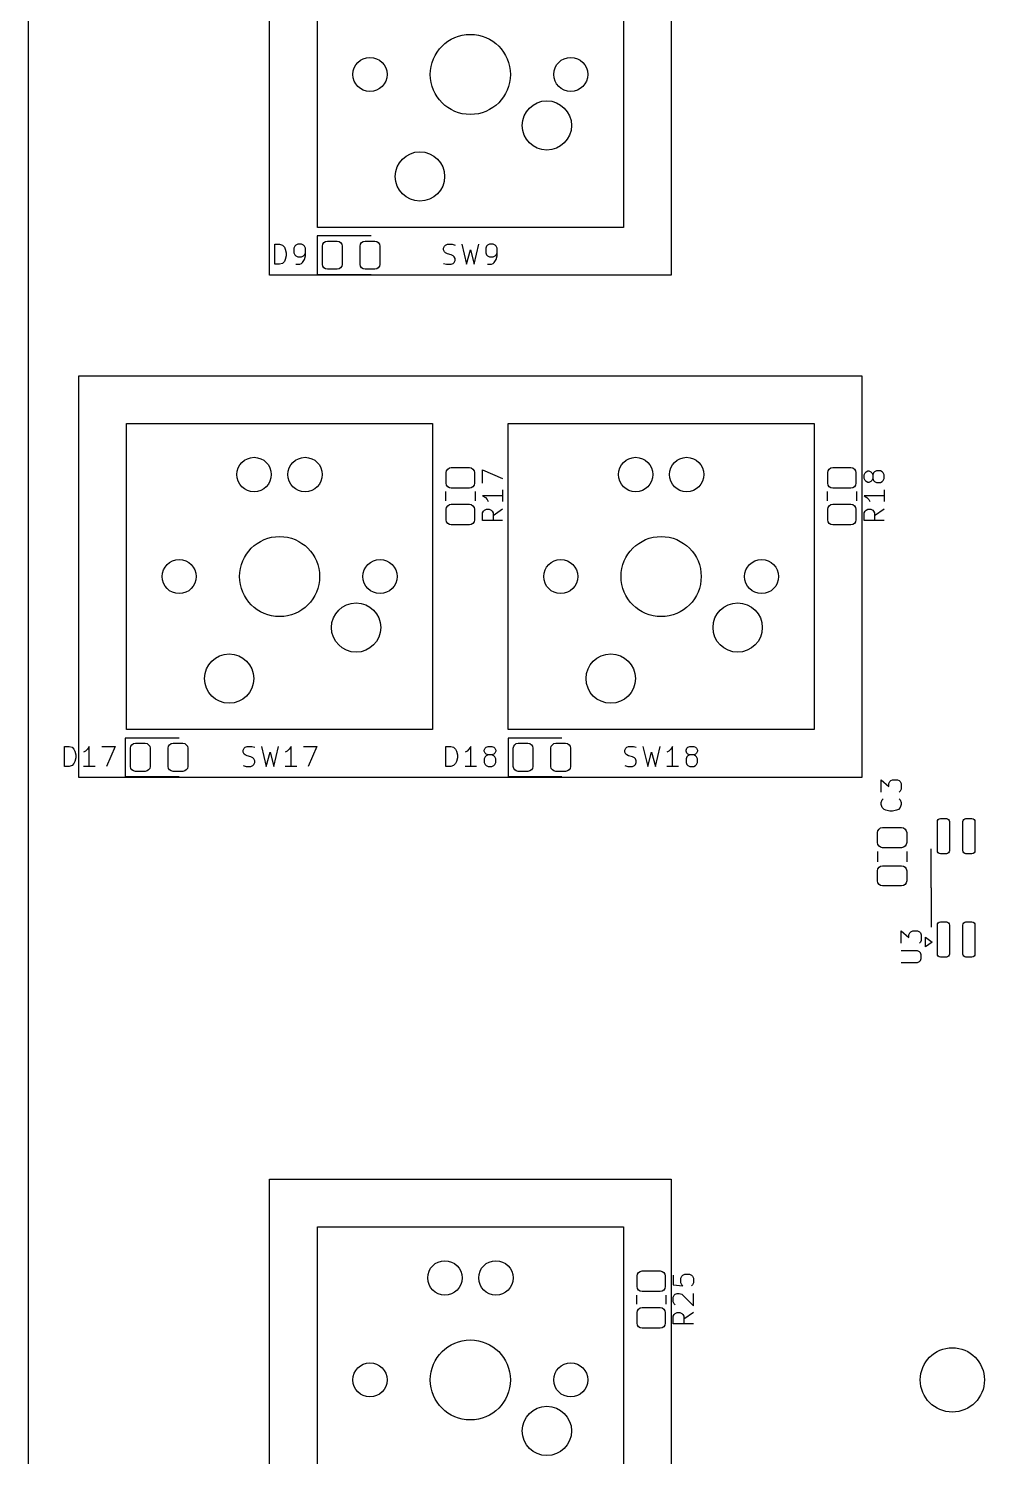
# Model space of a CAD drawing. Header units: millimetres. Extents: x 0 to 485, y -84 to 360.
# Drawn here: x 280 to 327.7, y 124.2 to 195.3 of the extents above; entities that cross this region are included whole.
import ezdxf

# ---------------------------------------------------------------- set-up
doc = ezdxf.new("R2010")
doc.units = ezdxf.units.MM
doc.layers.get('0').update_dxf_attribs({"lineweight": 25})
doc.layers.add('Import', color=16, linetype='Continuous', lineweight=25, true_color=0x800000)
doc.layers.add('Mounting Holes', color=9, linetype='Continuous', lineweight=25, true_color=0xc0c0c0)

msp = doc.modelspace()

# ---------------------------------------------------------------- linework, layer by layer
for p, q in [((292, 183), (292, 203)), ((312, 203), (312, 183)), ((312, 183), (292, 183)), ((282.5, 158), (282.5, 178)), ((282.5, 178), (321.5, 178)), ((321.5, 178), (321.5, 158)), ((321.5, 158), (282.5, 158)), ((292, 118), (292, 138)), ((292, 138), (312, 138)), ((312, 138), (312, 118))]:
    msp.add_line(p, q)
at = {"layer": 'Import', "flags": 128}
for points in [[(280, 252), (468, 252), (468, 18), (280, 18), (280, 252)], [(294.38, 185.38), (294.38, 200.62)], [(309.62, 200.62), (309.62, 185.38)], [(294.3775, 184.96), (294.3775, 183.04)], [(297.0625, 184.96), (294.3775, 184.96)], [(309.62, 185.38), (294.38, 185.38)], [(292.2619, 183.5452), (292.2619, 184.5452)], [(292.2619, 184.5452), (292.5, 184.5452)], [(292.5, 184.5452), (292.6429, 184.4976)], [(292.6429, 184.4976), (292.7381, 184.4023)], [(292.7381, 184.4023), (292.7857, 184.3071)], [(292.7857, 184.3071), (292.8333, 184.1166)], [(293.2619, 184.45), (293.2143, 184.3547)], [(293.2143, 184.3547), (293.2143, 184.1166)], [(293.3095, 184.4976), (293.2619, 184.45)], [(293.4048, 184.5452), (293.3095, 184.4976)], [(293.5952, 184.5452), (293.4048, 184.5452)], [(293.6905, 184.4976), (293.5952, 184.5452)], [(293.7381, 184.45), (293.6905, 184.4976)], [(293.7857, 184.3547), (293.7381, 184.45)], [(293.7857, 183.9738), (293.7857, 184.3547)], [(294.6375, 184.4563), (294.6561, 184.5495), (294.7089, 184.6286), (294.788, 184.6815), (294.8812, 184.7), (295.3687, 184.7), (295.462, 184.6815), (295.5411, 184.6286), (295.5939, 184.5495), (295.6125, 184.4563), (295.6125, 183.5438), (295.5939, 183.4505), (295.5411, 183.3714), (295.462, 183.3186), (295.3687, 183.3), (294.8812, 183.3), (294.788, 183.3186), (294.7089, 183.3714), (294.6561, 183.4505), (294.6375, 183.5438), (294.6375, 184.4563)], [(296.5125, 184.4563), (296.5311, 184.5495), (296.5839, 184.6286), (296.663, 184.6815), (296.7562, 184.7), (297.2438, 184.7), (297.337, 184.6815), (297.4161, 184.6286), (297.4689, 184.5495), (297.4875, 184.4563), (297.4875, 183.5438), (297.4689, 183.4505), (297.4161, 183.3714), (297.337, 183.3186), (297.2438, 183.3), (296.7562, 183.3), (296.663, 183.3186), (296.5839, 183.3714), (296.5311, 183.4505), (296.5125, 183.5438), (296.5125, 184.4563)], [(300.6667, 184.3547), (300.7143, 184.45)], [(300.6667, 184.2595), (300.6667, 184.3547)], [(300.7143, 184.1642), (300.6667, 184.2595)], [(300.7143, 184.45), (300.7619, 184.4976)], [(300.7619, 184.1166), (300.7143, 184.1642)], [(300.7619, 184.4976), (300.8571, 184.5452)], [(300.8571, 184.5452), (301.0952, 184.5452)], [(301.0952, 184.5452), (301.2381, 184.4976)], [(301.5714, 184.5452), (301.8095, 183.5452)], [(301.8095, 183.5452), (302, 184.2595)], [(302, 184.2595), (302.1905, 183.5452)], [(302.1905, 183.5452), (302.4286, 184.5452)], [(302.8095, 184.45), (302.7619, 184.3547)], [(302.7619, 184.3547), (302.7619, 184.1166)], [(302.8571, 184.4976), (302.8095, 184.45)], [(302.9524, 184.5452), (302.8571, 184.4976)], [(303.1429, 184.5452), (302.9524, 184.5452)], [(303.2381, 184.4976), (303.1429, 184.5452)], [(303.2857, 184.45), (303.2381, 184.4976)], [(303.3333, 184.3547), (303.2857, 184.45)], [(303.3333, 183.9738), (303.3333, 184.3547)], [(292.5, 183.5452), (292.2619, 183.5452)], [(292.6429, 183.5928), (292.5, 183.5452)], [(292.7381, 183.688), (292.6429, 183.5928)], [(292.7857, 183.7833), (292.7381, 183.688)], [(292.8333, 183.9738), (292.7857, 183.7833)], [(292.8333, 184.1166), (292.8333, 183.9738)], [(293.2143, 184.1166), (293.2619, 184.0214)], [(293.2619, 184.0214), (293.3095, 183.9738)], [(293.3095, 183.9738), (293.4048, 183.9261)], [(293.3095, 183.5452), (293.5, 183.5452)], [(293.4048, 183.9261), (293.5952, 183.9261)], [(293.5, 183.5452), (293.5952, 183.5928)], [(293.5952, 183.9261), (293.6905, 183.9738)], [(293.5952, 183.5928), (293.6429, 183.6404)], [(293.6429, 183.6404), (293.7381, 183.7833)], [(293.6905, 183.9738), (293.7381, 184.0214)], [(293.7381, 184.0214), (293.7857, 184.1166)], [(293.7381, 183.7833), (293.7857, 183.9738)], [(300.6667, 183.5928), (300.8095, 183.5452)], [(300.8571, 184.069), (300.7619, 184.1166)], [(300.8095, 183.5452), (301.0476, 183.5452)], [(301.0476, 184.0214), (300.8571, 184.069)], [(301.1429, 183.9738), (301.0476, 184.0214)], [(301.0476, 183.5452), (301.1429, 183.5928)], [(301.1905, 183.9261), (301.1429, 183.9738)], [(301.1429, 183.5928), (301.1905, 183.6404)], [(301.2381, 183.8309), (301.1905, 183.9261)], [(301.1905, 183.6404), (301.2381, 183.7357)], [(301.2381, 183.7357), (301.2381, 183.8309)], [(302.7619, 184.1166), (302.8095, 184.0214)], [(302.8095, 184.0214), (302.8571, 183.9738)], [(302.8571, 183.9738), (302.9524, 183.9261)], [(302.8571, 183.5452), (303.0476, 183.5452)], [(302.9524, 183.9261), (303.1429, 183.9261)], [(303.0476, 183.5452), (303.1429, 183.5928)], [(303.1429, 183.9261), (303.2381, 183.9738)], [(303.1429, 183.5928), (303.1905, 183.6404)], [(303.1905, 183.6404), (303.2857, 183.7833)], [(303.2381, 183.9738), (303.2857, 184.0214)], [(303.2857, 184.0214), (303.3333, 184.1166)], [(303.2857, 183.7833), (303.3333, 183.9738)], [(294.3775, 183.04), (297.0625, 183.04)], [(284.88, 175.62), (300.12, 175.62)], [(284.88, 160.38), (284.88, 175.62)], [(300.12, 175.62), (300.12, 160.38)], [(303.88, 175.62), (319.12, 175.62)], [(303.88, 160.38), (303.88, 175.62)], [(319.12, 175.62), (319.12, 160.38)], [(301.95, 173.425), (302.0457, 173.406), (302.1268, 173.3518), (302.181, 173.2707), (302.2, 173.175), (302.2, 172.65), (302.181, 172.5543), (302.1268, 172.4732), (302.0457, 172.419), (301.95, 172.4), (301.05, 172.4), (300.9543, 172.419), (300.8732, 172.4732), (300.819, 172.5543), (300.8, 172.65), (300.8, 173.175), (300.819, 173.2707), (300.8732, 173.3518), (300.9543, 173.406), (301.05, 173.425), (301.95, 173.425)], [(302.6048, 172.6429), (302.6048, 173.3095)], [(302.6048, 173.3095), (303.6048, 172.881)], [(320.95, 173.425), (321.0457, 173.406), (321.1268, 173.3518), (321.181, 173.2707), (321.2, 173.175), (321.2, 172.65), (321.181, 172.5543), (321.1268, 172.4732), (321.0457, 172.419), (320.95, 172.4), (320.05, 172.4), (319.9543, 172.419), (319.8732, 172.4732), (319.819, 172.5543), (319.8, 172.65), (319.8, 173.175), (319.819, 173.2707), (319.8732, 173.3518), (319.9543, 173.406), (320.05, 173.425), (320.95, 173.425)], [(321.6048, 173.0714), (321.6524, 173.1667)], [(321.6048, 172.881), (321.6048, 173.0714)], [(321.6524, 172.7857), (321.6048, 172.881)], [(321.6524, 173.1667), (321.7001, 173.2143)], [(321.7001, 172.7381), (321.6524, 172.7857)], [(321.7001, 173.2143), (321.7953, 173.2619)], [(321.7953, 173.2619), (321.8429, 173.2619)], [(321.8429, 173.2619), (321.9382, 173.2143)], [(321.9382, 173.2143), (321.9858, 173.1667)], [(321.9858, 172.7857), (321.9382, 172.7381)], [(321.9858, 173.1667), (322.0334, 173.0714)], [(322.0334, 172.881), (321.9858, 172.7857)], [(322.081, 173.1667), (322.0334, 173.0714)], [(322.0334, 173.0714), (322.0334, 172.881)], [(322.0334, 172.881), (322.081, 172.7857)], [(322.1286, 173.2143), (322.081, 173.1667)], [(322.081, 172.7857), (322.1286, 172.7381)], [(322.2239, 173.2619), (322.1286, 173.2143)], [(322.4143, 173.2619), (322.2239, 173.2619)], [(322.5096, 173.2143), (322.4143, 173.2619)], [(322.5572, 173.1667), (322.5096, 173.2143)], [(322.5096, 172.7381), (322.5572, 172.7857)], [(322.6048, 173.0714), (322.5572, 173.1667)], [(322.5572, 172.7857), (322.6048, 172.881)], [(322.6048, 172.881), (322.6048, 173.0714)], [(300.765, 172.2271), (300.765, 171.7729)], [(302.235, 172.2271), (302.235, 171.7729)], [(303.6048, 172.3095), (303.6048, 171.7381)], [(319.765, 172.2271), (319.765, 171.7729)], [(321.235, 172.2271), (321.235, 171.7729)], [(321.7953, 172.6905), (321.7001, 172.7381)], [(321.8429, 172.6905), (321.7953, 172.6905)], [(321.9382, 172.7381), (321.8429, 172.6905)], [(322.1286, 172.7381), (322.2239, 172.6905)], [(322.2239, 172.6905), (322.4143, 172.6905)], [(322.4143, 172.6905), (322.5096, 172.7381)], [(322.6048, 172.3095), (322.6048, 171.7381)], [(301.95, 171.6), (302.0457, 171.581), (302.1268, 171.5268), (302.181, 171.4457), (302.2, 171.35), (302.2, 170.825), (302.181, 170.7293), (302.1268, 170.6482), (302.0457, 170.594), (301.95, 170.575), (301.05, 170.575), (300.9543, 170.594), (300.8732, 170.6482), (300.819, 170.7293), (300.8, 170.825), (300.8, 171.35), (300.819, 171.4457), (300.8732, 171.5268), (300.9543, 171.581), (301.05, 171.6), (301.95, 171.6)], [(303.6048, 172.0238), (302.6048, 172.0238)], [(302.6048, 172.0238), (302.7477, 171.9286)], [(302.7001, 171.3095), (302.7953, 171.3572)], [(302.7477, 171.9286), (302.8429, 171.8333)], [(302.7953, 171.3572), (302.9382, 171.3572)], [(302.8429, 171.8333), (302.8905, 171.7381)], [(302.9382, 171.3572), (303.0334, 171.3095)], [(303.6048, 171.3572), (303.1286, 171.0238)], [(320.95, 171.6), (321.0457, 171.581), (321.1268, 171.5268), (321.181, 171.4457), (321.2, 171.35), (321.2, 170.825), (321.181, 170.7293), (321.1268, 170.6482), (321.0457, 170.594), (320.95, 170.575), (320.05, 170.575), (319.9543, 170.594), (319.8732, 170.6482), (319.819, 170.7293), (319.8, 170.825), (319.8, 171.35), (319.819, 171.4457), (319.8732, 171.5268), (319.9543, 171.581), (320.05, 171.6), (320.95, 171.6)], [(322.6048, 172.0238), (321.6048, 172.0238)], [(321.6048, 172.0238), (321.7477, 171.9286)], [(321.7001, 171.3095), (321.7953, 171.3572)], [(321.7477, 171.9286), (321.8429, 171.8333)], [(321.7953, 171.3572), (321.9382, 171.3572)], [(321.8429, 171.8333), (321.8905, 171.7381)], [(321.9382, 171.3572), (322.0334, 171.3095)], [(322.6048, 171.3572), (322.1286, 171.0238)], [(302.6048, 171.1667), (302.6524, 171.2619)], [(302.6048, 170.7857), (302.6048, 171.1667)], [(303.6048, 170.7857), (302.6048, 170.7857)], [(302.6524, 171.2619), (302.7001, 171.3095)], [(303.0334, 171.3095), (303.081, 171.2619)], [(303.081, 171.2619), (303.1286, 171.1667)], [(303.1286, 171.1667), (303.1286, 170.7857)], [(321.6048, 171.1667), (321.6524, 171.2619)], [(321.6048, 170.7857), (321.6048, 171.1667)], [(322.6048, 170.7857), (321.6048, 170.7857)], [(321.6524, 171.2619), (321.7001, 171.3095)], [(322.0334, 171.3095), (322.081, 171.2619)], [(322.081, 171.2619), (322.1286, 171.1667)], [(322.1286, 171.1667), (322.1286, 170.7857)], [(300.12, 160.38), (284.88, 160.38)], [(319.12, 160.38), (303.88, 160.38)], [(281.7857, 158.5452), (281.7857, 159.5452)], [(281.7857, 159.5452), (282.0238, 159.5452)], [(282.0238, 159.5452), (282.1667, 159.4976)], [(282.1667, 159.4976), (282.2619, 159.4023)], [(282.2619, 159.4023), (282.3095, 159.3071)], [(282.3095, 159.3071), (282.3571, 159.1166)], [(282.8333, 159.3071), (282.7381, 159.2595)], [(282.9286, 159.4023), (282.8333, 159.3071)], [(283.0238, 159.5452), (282.9286, 159.4023)], [(283.0238, 158.5452), (283.0238, 159.5452)], [(283.6429, 159.5452), (284.3095, 159.5452)], [(284.3095, 159.5452), (283.881, 158.5452)], [(284.815, 159.96), (284.815, 158.04)], [(287.5, 159.96), (284.815, 159.96)], [(285.075, 159.4563), (285.0936, 159.5495), (285.1464, 159.6286), (285.2255, 159.6815), (285.3188, 159.7), (285.8062, 159.7), (285.8995, 159.6815), (285.9786, 159.6286), (286.0314, 159.5495), (286.05, 159.4563), (286.05, 158.5438), (286.0314, 158.4505), (285.9786, 158.3714), (285.8995, 158.3186), (285.8062, 158.3), (285.3188, 158.3), (285.2255, 158.3186), (285.1464, 158.3714), (285.0936, 158.4505), (285.075, 158.5438), (285.075, 159.4563)], [(286.95, 159.4563), (286.9686, 159.5495), (287.0214, 159.6286), (287.1005, 159.6815), (287.1938, 159.7), (287.6812, 159.7), (287.7745, 159.6815), (287.8536, 159.6286), (287.9064, 159.5495), (287.925, 159.4563), (287.925, 158.5438), (287.9064, 158.4505), (287.8536, 158.3714), (287.7745, 158.3186), (287.6812, 158.3), (287.1938, 158.3), (287.1005, 158.3186), (287.0214, 158.3714), (286.9686, 158.4505), (286.95, 158.5438), (286.95, 159.4563)], [(290.6905, 159.3547), (290.7381, 159.45)], [(290.6905, 159.2595), (290.6905, 159.3547)], [(290.7381, 159.1642), (290.6905, 159.2595)], [(290.7381, 159.45), (290.7857, 159.4976)], [(290.7857, 159.4976), (290.881, 159.5452)], [(290.881, 159.5452), (291.119, 159.5452)], [(291.119, 159.5452), (291.2619, 159.4976)], [(291.5952, 159.5452), (291.8333, 158.5452)], [(291.8333, 158.5452), (292.0238, 159.2595)], [(292.0238, 159.2595), (292.2143, 158.5452)], [(292.2143, 158.5452), (292.4524, 159.5452)], [(292.881, 159.3071), (292.7857, 159.2595)], [(292.9762, 159.4023), (292.881, 159.3071)], [(293.0714, 159.5452), (292.9762, 159.4023)], [(293.0714, 158.5452), (293.0714, 159.5452)], [(293.6905, 159.5452), (294.3571, 159.5452)], [(294.3571, 159.5452), (293.9286, 158.5452)], [(300.7857, 158.5452), (300.7857, 159.5452)], [(300.7857, 159.5452), (301.0238, 159.5452)], [(301.0238, 159.5452), (301.1667, 159.4976)], [(301.1667, 159.4976), (301.2619, 159.4023)], [(301.2619, 159.4023), (301.3095, 159.3071)], [(301.3095, 159.3071), (301.3571, 159.1166)], [(301.8333, 159.3071), (301.7381, 159.2595)], [(301.9286, 159.4023), (301.8333, 159.3071)], [(302.0238, 159.5452), (301.9286, 159.4023)], [(302.0238, 158.5452), (302.0238, 159.5452)], [(302.6905, 159.3547), (302.7381, 159.45)], [(302.6905, 159.3071), (302.6905, 159.3547)], [(302.7381, 159.2119), (302.6905, 159.3071)], [(302.7381, 159.45), (302.7857, 159.4976)], [(302.7857, 159.4976), (302.881, 159.5452)], [(302.881, 159.5452), (303.0714, 159.5452)], [(303.0714, 159.5452), (303.1667, 159.4976)], [(303.1667, 159.4976), (303.2143, 159.45)], [(303.2143, 159.45), (303.2619, 159.3547)], [(303.2619, 159.3071), (303.2143, 159.2119)], [(303.2619, 159.3547), (303.2619, 159.3071)], [(303.8775, 159.96), (303.8775, 158.04)], [(306.5625, 159.96), (303.8775, 159.96)], [(304.1375, 159.4563), (304.1561, 159.5495), (304.2089, 159.6286), (304.288, 159.6815), (304.3812, 159.7), (304.8687, 159.7), (304.962, 159.6815), (305.0411, 159.6286), (305.0939, 159.5495), (305.1125, 159.4563), (305.1125, 158.5438), (305.0939, 158.4505), (305.0411, 158.3714), (304.962, 158.3186), (304.8687, 158.3), (304.3812, 158.3), (304.288, 158.3186), (304.2089, 158.3714), (304.1561, 158.4505), (304.1375, 158.5438), (304.1375, 159.4563)], [(306.0125, 159.4563), (306.0311, 159.5495), (306.0839, 159.6286), (306.163, 159.6815), (306.2562, 159.7), (306.7437, 159.7), (306.837, 159.6815), (306.9161, 159.6286), (306.9689, 159.5495), (306.9875, 159.4563), (306.9875, 158.5438), (306.9689, 158.4505), (306.9161, 158.3714), (306.837, 158.3186), (306.7437, 158.3), (306.2562, 158.3), (306.163, 158.3186), (306.0839, 158.3714), (306.0311, 158.4505), (306.0125, 158.5438), (306.0125, 159.4563)], [(309.6905, 159.3547), (309.7381, 159.45)], [(309.6905, 159.2595), (309.6905, 159.3547)], [(309.7381, 159.1642), (309.6905, 159.2595)], [(309.7381, 159.45), (309.7857, 159.4976)], [(309.7857, 159.4976), (309.881, 159.5452)], [(309.881, 159.5452), (310.119, 159.5452)], [(310.119, 159.5452), (310.2619, 159.4976)], [(310.5952, 159.5452), (310.8333, 158.5452)], [(310.8333, 158.5452), (311.0238, 159.2595)], [(311.0238, 159.2595), (311.2143, 158.5452)], [(311.2143, 158.5452), (311.4524, 159.5452)], [(311.881, 159.3071), (311.7857, 159.2595)], [(311.9762, 159.4023), (311.881, 159.3071)], [(312.0714, 159.5452), (311.9762, 159.4023)], [(312.0714, 158.5452), (312.0714, 159.5452)], [(312.7381, 159.3547), (312.7857, 159.45)], [(312.7381, 159.3071), (312.7381, 159.3547)], [(312.7857, 159.2119), (312.7381, 159.3071)], [(312.7857, 159.45), (312.8333, 159.4976)], [(312.8333, 159.4976), (312.9286, 159.5452)], [(312.9286, 159.5452), (313.119, 159.5452)], [(313.119, 159.5452), (313.2143, 159.4976)], [(313.2143, 159.4976), (313.2619, 159.45)], [(313.2619, 159.45), (313.3095, 159.3547)], [(313.3095, 159.3071), (313.2619, 159.2119)], [(313.3095, 159.3547), (313.3095, 159.3071)], [(282.0238, 158.5452), (281.7857, 158.5452)], [(282.1667, 158.5928), (282.0238, 158.5452)], [(282.2619, 158.688), (282.1667, 158.5928)], [(282.3095, 158.7833), (282.2619, 158.688)], [(282.3571, 158.9738), (282.3095, 158.7833)], [(282.3571, 159.1166), (282.3571, 158.9738)], [(283.3095, 158.5452), (282.7381, 158.5452)], [(290.6905, 158.5928), (290.8333, 158.5452)], [(290.7857, 159.1166), (290.7381, 159.1642)], [(290.881, 159.069), (290.7857, 159.1166)], [(290.8333, 158.5452), (291.0714, 158.5452)], [(291.0714, 159.0214), (290.881, 159.069)], [(291.1667, 158.9738), (291.0714, 159.0214)], [(291.0714, 158.5452), (291.1667, 158.5928)], [(291.2143, 158.9261), (291.1667, 158.9738)], [(291.1667, 158.5928), (291.2143, 158.6404)], [(291.2619, 158.8309), (291.2143, 158.9261)], [(291.2143, 158.6404), (291.2619, 158.7357)], [(291.2619, 158.7357), (291.2619, 158.8309)], [(293.3571, 158.5452), (292.7857, 158.5452)], [(301.0238, 158.5452), (300.7857, 158.5452)], [(301.1667, 158.5928), (301.0238, 158.5452)], [(301.2619, 158.688), (301.1667, 158.5928)], [(301.3095, 158.7833), (301.2619, 158.688)], [(301.3571, 158.9738), (301.3095, 158.7833)], [(301.3571, 159.1166), (301.3571, 158.9738)], [(302.3095, 158.5452), (301.7381, 158.5452)], [(302.7381, 159.0214), (302.6905, 158.9261)], [(302.6905, 158.9261), (302.6905, 158.7357)], [(302.6905, 158.7357), (302.7381, 158.6404)], [(302.7857, 159.1642), (302.7381, 159.2119)], [(302.7857, 159.069), (302.7381, 159.0214)], [(302.7381, 158.6404), (302.7857, 158.5928)], [(302.881, 159.1166), (302.7857, 159.1642)], [(302.881, 159.1166), (302.7857, 159.069)], [(302.7857, 158.5928), (302.881, 158.5452)], [(303.0714, 159.1166), (302.881, 159.1166)], [(302.881, 158.5452), (303.0714, 158.5452)], [(303.1667, 159.1642), (303.0714, 159.1166)], [(303.1667, 159.069), (303.0714, 159.1166)], [(303.0714, 158.5452), (303.1667, 158.5928)], [(303.2143, 159.2119), (303.1667, 159.1642)], [(303.2143, 159.0214), (303.1667, 159.069)], [(303.1667, 158.5928), (303.2143, 158.6404)], [(303.2619, 158.9261), (303.2143, 159.0214)], [(303.2143, 158.6404), (303.2619, 158.7357)], [(303.2619, 158.7357), (303.2619, 158.9261)], [(309.6905, 158.5928), (309.8333, 158.5452)], [(309.7857, 159.1166), (309.7381, 159.1642)], [(309.881, 159.069), (309.7857, 159.1166)], [(309.8333, 158.5452), (310.0714, 158.5452)], [(310.0714, 159.0214), (309.881, 159.069)], [(310.1667, 158.9738), (310.0714, 159.0214)], [(310.0714, 158.5452), (310.1667, 158.5928)], [(310.2143, 158.9261), (310.1667, 158.9738)], [(310.1667, 158.5928), (310.2143, 158.6404)], [(310.2619, 158.8309), (310.2143, 158.9261)], [(310.2143, 158.6404), (310.2619, 158.7357)], [(310.2619, 158.7357), (310.2619, 158.8309)], [(312.3571, 158.5452), (311.7857, 158.5452)], [(312.7857, 159.0214), (312.7381, 158.9261)], [(312.7381, 158.9261), (312.7381, 158.7357)], [(312.7381, 158.7357), (312.7857, 158.6404)], [(312.8333, 159.1642), (312.7857, 159.2119)], [(312.8333, 159.069), (312.7857, 159.0214)], [(312.7857, 158.6404), (312.8333, 158.5928)], [(312.9286, 159.1166), (312.8333, 159.1642)], [(312.9286, 159.1166), (312.8333, 159.069)], [(312.8333, 158.5928), (312.9286, 158.5452)], [(313.119, 159.1166), (312.9286, 159.1166)], [(312.9286, 158.5452), (313.119, 158.5452)], [(313.2143, 159.1642), (313.119, 159.1166)], [(313.2143, 159.069), (313.119, 159.1166)], [(313.119, 158.5452), (313.2143, 158.5928)], [(313.2619, 159.2119), (313.2143, 159.1642)], [(313.2619, 159.0214), (313.2143, 159.069)], [(313.2143, 158.5928), (313.2619, 158.6404)], [(313.3095, 158.9261), (313.2619, 159.0214)], [(313.2619, 158.6404), (313.3095, 158.7357)], [(313.3095, 158.7357), (313.3095, 158.9261)], [(284.815, 158.04), (287.5, 158.04)], [(303.8775, 158.04), (306.5625, 158.04)], [(322.4548, 157.2667), (322.4548, 157.8857)], [(322.4548, 157.8857), (322.8358, 157.5524)], [(322.8834, 157.7905), (322.931, 157.8381)], [(322.931, 157.8381), (323.0262, 157.8857)], [(323.0262, 157.8857), (323.2643, 157.8857)], [(323.2643, 157.8857), (323.3596, 157.8381)], [(323.3596, 157.8381), (323.4072, 157.7905)], [(322.8358, 157.6952), (322.8834, 157.7905)], [(322.8358, 157.5524), (322.8358, 157.6952)], [(323.4072, 157.3143), (323.3596, 157.2667)], [(323.4072, 157.7905), (323.4548, 157.6952)], [(323.4548, 157.4095), (323.4072, 157.3143)], [(323.4548, 157.6952), (323.4548, 157.4095)], [(322.4548, 156.7429), (322.5024, 156.8857)], [(322.4548, 156.6476), (322.4548, 156.7429)], [(322.5024, 156.5048), (322.4548, 156.6476)], [(322.5024, 156.8857), (322.5501, 156.9333)], [(322.5977, 156.4095), (322.5024, 156.5048)], [(322.6929, 156.3619), (322.5977, 156.4095)], [(323.312, 156.4095), (323.2167, 156.3619)], [(323.4072, 156.5048), (323.312, 156.4095)], [(323.3596, 156.9333), (323.4072, 156.8857)], [(323.4072, 156.8857), (323.4548, 156.7429)], [(323.4548, 156.6476), (323.4072, 156.5048)], [(323.4548, 156.7429), (323.4548, 156.6476)], [(322.8834, 156.3143), (322.6929, 156.3619)], [(323.0262, 156.3143), (322.8834, 156.3143)], [(323.2167, 156.3619), (323.0262, 156.3143)], [(325.405, 154.2), (325.3476, 154.2114), (325.2989, 154.2439), (325.2664, 154.2926), (325.255, 154.35), (325.255, 155.8), (325.2664, 155.8574), (325.2989, 155.9061), (325.3476, 155.9386), (325.405, 155.95), (325.705, 155.95), (325.7624, 155.9386), (325.8111, 155.9061), (325.8436, 155.8574), (325.855, 155.8), (325.855, 154.35), (325.8436, 154.2926), (325.8111, 154.2439), (325.7624, 154.2114), (325.705, 154.2), (325.405, 154.2)], [(326.675, 154.2), (326.6176, 154.2114), (326.5689, 154.2439), (326.5364, 154.2926), (326.525, 154.35), (326.525, 155.8), (326.5364, 155.8574), (326.5689, 155.9061), (326.6176, 155.9386), (326.675, 155.95), (326.975, 155.95), (327.0324, 155.9386), (327.0811, 155.9061), (327.1136, 155.8574), (327.125, 155.8), (327.125, 154.35), (327.1136, 154.2926), (327.0811, 154.2439), (327.0324, 154.2114), (326.975, 154.2), (326.675, 154.2)], [(323.475, 155.5), (323.5707, 155.481), (323.6518, 155.4268), (323.706, 155.3457), (323.725, 155.25), (323.725, 154.75), (323.706, 154.6543), (323.6518, 154.5732), (323.5707, 154.519), (323.475, 154.5), (322.525, 154.5), (322.4293, 154.519), (322.3482, 154.5732), (322.294, 154.6543), (322.275, 154.75), (322.275, 155.25), (322.294, 155.3457), (322.3482, 155.4268), (322.4293, 155.481), (322.525, 155.5), (323.475, 155.5)], [(322.265, 154.3113), (322.265, 153.7888)], [(323.735, 154.3113), (323.735, 153.7888)], [(324.94, 152.5), (324.94, 154.45)], [(323.475, 153.6), (323.5707, 153.581), (323.6518, 153.5268), (323.706, 153.4457), (323.725, 153.35), (323.725, 152.85), (323.706, 152.7543), (323.6518, 152.6732), (323.5707, 152.619), (323.475, 152.6), (322.525, 152.6), (322.4293, 152.619), (322.3482, 152.6732), (322.294, 152.7543), (322.275, 152.85), (322.275, 153.35), (322.294, 153.4457), (322.3482, 153.5268), (322.4293, 153.581), (322.525, 153.6), (323.475, 153.6)], [(324.94, 152.5), (324.94, 150.55)], [(325.405, 149.05), (325.3476, 149.0614), (325.2989, 149.0939), (325.2664, 149.1426), (325.255, 149.2), (325.255, 150.65), (325.2664, 150.7074), (325.2989, 150.7561), (325.3476, 150.7886), (325.405, 150.8), (325.705, 150.8), (325.7624, 150.7886), (325.8111, 150.7561), (325.8436, 150.7074), (325.855, 150.65), (325.855, 149.2), (325.8436, 149.1426), (325.8111, 149.0939), (325.7624, 149.0614), (325.705, 149.05), (325.405, 149.05)], [(326.675, 149.05), (326.6176, 149.0614), (326.5689, 149.0939), (326.5364, 149.1426), (326.525, 149.2), (326.525, 150.65), (326.5364, 150.7074), (326.5689, 150.7561), (326.6176, 150.7886), (326.675, 150.8), (326.975, 150.8), (327.0324, 150.7886), (327.0811, 150.7561), (327.1136, 150.7074), (327.125, 150.65), (327.125, 149.2), (327.1136, 149.1426), (327.0811, 149.0939), (327.0324, 149.0614), (326.975, 149.05), (326.675, 149.05)], [(323.4548, 149.7405), (323.4548, 150.3595)], [(323.4548, 150.3595), (323.8358, 150.0262)], [(323.8358, 150.1691), (323.8834, 150.2643)], [(323.8358, 150.0262), (323.8358, 150.1691)], [(323.8834, 150.2643), (323.931, 150.3119)], [(323.931, 150.3119), (324.0262, 150.3595)], [(324.0262, 150.3595), (324.2643, 150.3595)], [(324.2643, 150.3595), (324.3596, 150.3119)], [(324.3596, 150.3119), (324.4072, 150.2643)], [(324.4072, 150.2643), (324.4548, 150.1691)], [(324.4548, 150.1691), (324.4548, 149.8833)], [(324.995, 149.8), (324.665, 149.56), (324.665, 150.04), (324.995, 149.8)], [(324.2643, 149.3595), (323.4548, 149.3595)], [(324.3596, 149.3119), (324.2643, 149.3595)], [(324.4072, 149.7881), (324.3596, 149.7405)], [(324.4072, 149.2643), (324.3596, 149.3119)], [(324.4548, 149.8833), (324.4072, 149.7881)], [(323.4548, 148.7881), (324.2643, 148.7881)], [(324.2643, 148.7881), (324.3596, 148.8357)], [(324.3596, 148.8357), (324.4072, 148.8833)], [(324.4548, 149.1691), (324.4072, 149.2643)], [(324.4072, 148.8833), (324.4548, 148.9786)], [(324.4548, 148.9786), (324.4548, 149.1691)], [(294.38, 135.62), (309.62, 135.62)], [(294.38, 120.38), (294.38, 135.62)], [(309.62, 135.62), (309.62, 120.38)], [(311.45, 133.425), (311.5457, 133.406), (311.6268, 133.3518), (311.681, 133.2707), (311.7, 133.175), (311.7, 132.65), (311.681, 132.5543), (311.6268, 132.4732), (311.5457, 132.419), (311.45, 132.4), (310.55, 132.4), (310.4543, 132.419), (310.3732, 132.4732), (310.319, 132.5543), (310.3, 132.65), (310.3, 133.175), (310.319, 133.2707), (310.3732, 133.3518), (310.4543, 133.406), (310.55, 133.425), (311.45, 133.425)], [(312.1048, 133.2143), (312.1048, 132.7381)], [(312.4858, 133.0714), (312.5334, 133.1667)], [(312.4858, 132.8333), (312.4858, 133.0714)], [(312.5334, 133.1667), (312.581, 133.2143)], [(312.581, 133.2143), (312.6762, 133.2619)], [(312.6762, 133.2619), (312.9143, 133.2619)], [(312.9143, 133.2619), (313.0096, 133.2143)], [(313.0096, 133.2143), (313.0572, 133.1667)], [(313.0572, 133.1667), (313.1048, 133.0714)], [(313.1048, 133.0714), (313.1048, 132.8333)], [(312.1048, 132.7381), (312.581, 132.6905)], [(312.1524, 132.2143), (312.2001, 132.2619)], [(312.2001, 132.2619), (312.2953, 132.3095)], [(312.2953, 132.3095), (312.3905, 132.3095)], [(312.3905, 132.3095), (312.5334, 132.2619)], [(312.5334, 132.7381), (312.4858, 132.8333)], [(312.581, 132.6905), (312.5334, 132.7381)], [(312.5334, 132.2619), (313.1048, 131.6905)], [(313.0572, 132.7381), (313.0096, 132.6905)], [(313.1048, 132.8333), (313.0572, 132.7381)], [(313.1048, 131.6905), (313.1048, 132.3095)], [(310.265, 132.2271), (310.265, 131.7729)], [(311.45, 131.6), (311.5457, 131.581), (311.6268, 131.5268), (311.681, 131.4457), (311.7, 131.35), (311.7, 130.825), (311.681, 130.7293), (311.6268, 130.6482), (311.5457, 130.594), (311.45, 130.575), (310.55, 130.575), (310.4543, 130.594), (310.3732, 130.6482), (310.319, 130.7293), (310.3, 130.825), (310.3, 131.35), (310.319, 131.4457), (310.3732, 131.5268), (310.4543, 131.581), (310.55, 131.6), (311.45, 131.6)], [(311.735, 132.2271), (311.735, 131.7729)], [(312.1048, 132.1191), (312.1524, 132.2143)], [(312.1048, 131.881), (312.1048, 132.1191)], [(312.1524, 131.7857), (312.1048, 131.881)], [(312.2001, 131.7381), (312.1524, 131.7857)], [(312.1048, 131.1667), (312.1524, 131.2619)], [(312.1048, 130.7857), (312.1048, 131.1667)], [(312.1524, 131.2619), (312.2001, 131.3095)], [(312.2001, 131.3095), (312.2953, 131.3572)], [(312.2953, 131.3572), (312.4382, 131.3572)], [(312.4382, 131.3572), (312.5334, 131.3095)], [(312.5334, 131.3095), (312.581, 131.2619)], [(312.581, 131.2619), (312.6286, 131.1667)], [(313.1048, 131.3572), (312.6286, 131.0238)], [(312.6286, 131.1667), (312.6286, 130.7857)], [(313.1048, 130.7857), (312.1048, 130.7857)]]:
    msp.add_lwpolyline(points, dxfattribs=at)
at = {"layer": 'Import'}
for centre, radius in [((302, 193), 1.9939), ((297, 193), 0.85), ((307, 193), 0.85), ((305.81, 190.46), 1.227), ((299.49, 187.92), 1.227), ((291.23, 173.08), 0.856), ((293.77, 173.08), 0.856), ((310.23, 173.08), 0.856), ((312.77, 173.08), 0.856), ((292.5, 168), 1.9939), ((311.5, 168), 1.9939), ((287.5, 168), 0.85), ((297.5, 168), 0.85), ((306.5, 168), 0.85), ((316.5, 168), 0.85), ((296.31, 165.46), 1.227), ((315.31, 165.46), 1.227), ((289.99, 162.92), 1.227), ((308.99, 162.92), 1.227), ((300.73, 133.08), 0.856), ((303.27, 133.08), 0.856), ((302, 128), 1.9939), ((326, 128), 1.6), ((297, 128), 0.85), ((307, 128), 0.85), ((305.81, 125.46), 1.227)]:
    msp.add_circle(centre, radius, dxfattribs=at)
at = {"layer": 'Mounting Holes'}
msp.add_circle((326, 128), 1.6, dxfattribs=at)

doc.saveas('drawing.dxf')
